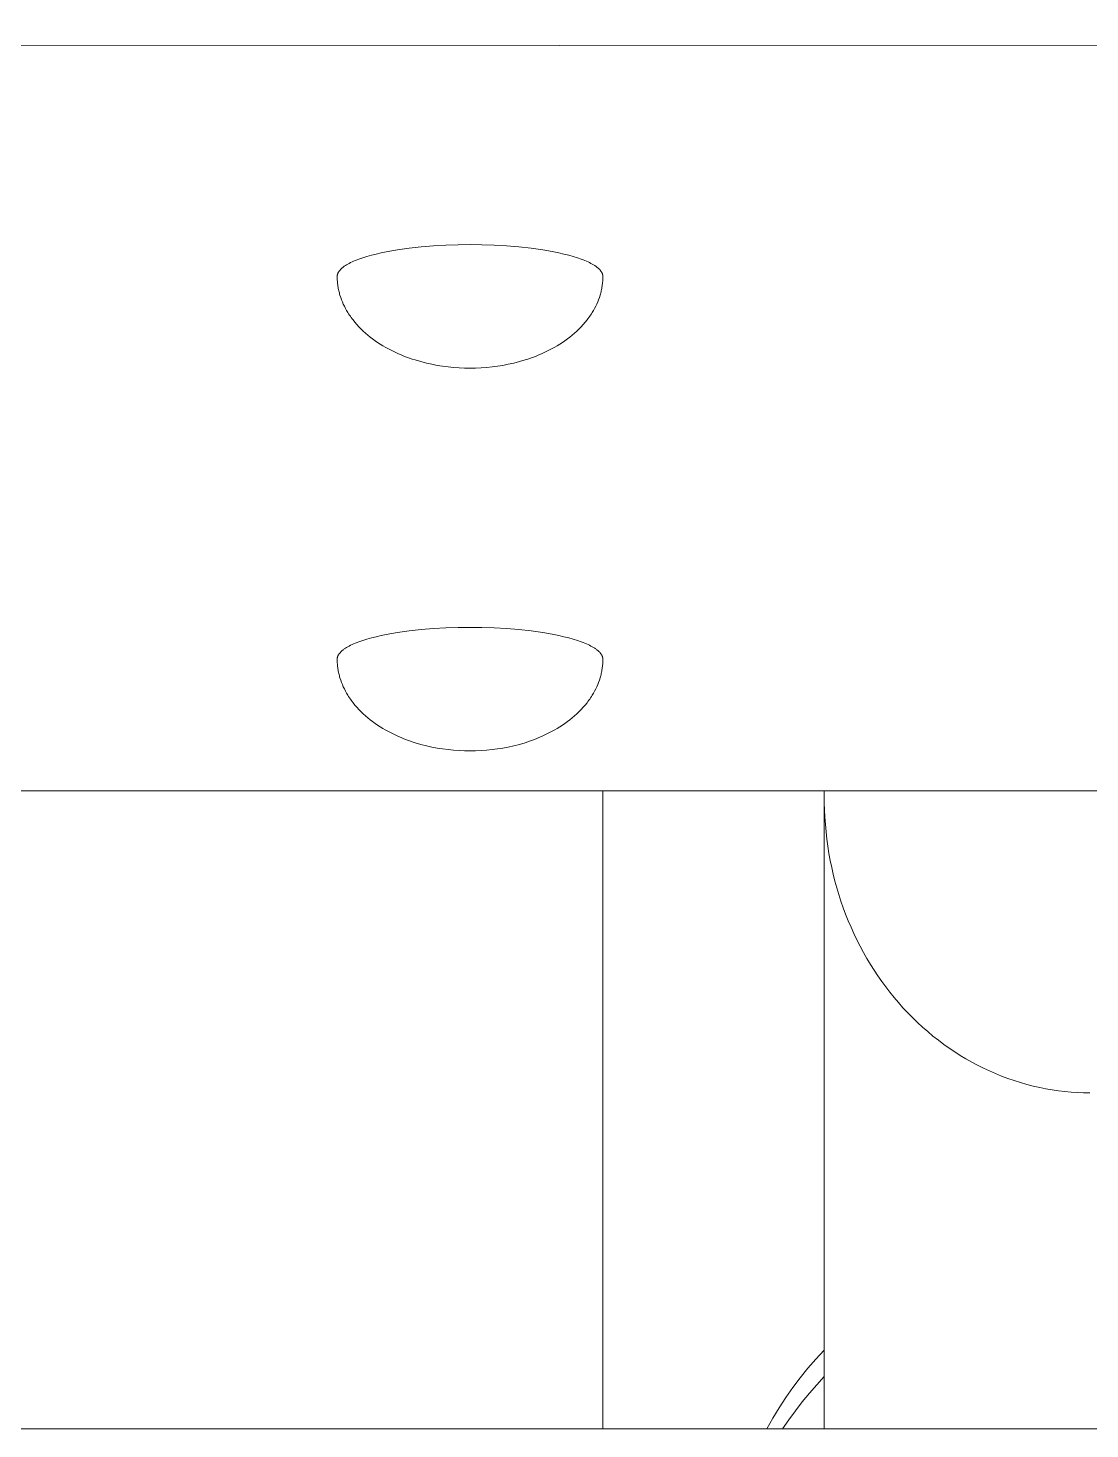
# Model space of a CAD drawing. Header units: inches. Extents: x -10 to 169, y -3 to 129.
# Drawn here: x 58.133 to 60.493, y 63.659 to 66.774 of the extents above; entities that cross this region are included whole.
import ezdxf

# ---------------------------------------------------------------- set-up
doc = ezdxf.new("R2010")
doc.units = ezdxf.units.IN
doc.layers.add('ZANO_R', color=7, linetype='Continuous', lineweight=0)

msp = doc.modelspace()

# ---------------------------------------------------------------- linework, layer by layer
at = {"layer": 'ZANO_R'}
for p, q in [((68.56432, 66.72913), (-2.30182, 66.77396)), ((58.88626, 66.26599), (58.87698, 66.26309)), ((58.89619, 66.26878), (58.88626, 66.26599)), ((58.90671, 66.27144), (58.89619, 66.26878)), ((58.91779, 66.27397), (58.90671, 66.27144)), ((58.92939, 66.27635), (58.91779, 66.27397)), ((58.94145, 66.27858), (58.92939, 66.27635)), ((58.95392, 66.28065), (58.94145, 66.27858)), ((58.97988, 66.28429), (58.95392, 66.28065)), ((59.00681, 66.28723), (58.97988, 66.28429)), ((59.03425, 66.28948), (59.00681, 66.28723)), ((59.06177, 66.29103), (59.03425, 66.28948)), ((59.08897, 66.29193), (59.06177, 66.29103)), ((59.1155, 66.29221), (59.08897, 66.29193)), ((59.14203, 66.29193), (59.1155, 66.29221)), ((59.16923, 66.29103), (59.14203, 66.29193)), ((59.19675, 66.28948), (59.16923, 66.29103)), ((59.22419, 66.28723), (59.19675, 66.28948)), ((59.25112, 66.28429), (59.22419, 66.28723)), ((59.27708, 66.28065), (59.25112, 66.28429)), ((59.28955, 66.27858), (59.27708, 66.28065)), ((59.30161, 66.27635), (59.28955, 66.27858)), ((59.31321, 66.27397), (59.30161, 66.27635)), ((59.32429, 66.27144), (59.31321, 66.27397)), ((59.33481, 66.26878), (59.32429, 66.27144)), ((59.34474, 66.26599), (59.33481, 66.26878)), ((59.35402, 66.26309), (59.34474, 66.26599)), ((58.82397, 66.23254), (58.8237, 66.23213)), ((58.82454, 66.23337), (58.82397, 66.23254)), ((58.82516, 66.23419), (58.82454, 66.23337)), ((58.82581, 66.23501), (58.82516, 66.23419)), ((58.82651, 66.23584), (58.82581, 66.23501)), ((58.82725, 66.23666), (58.82651, 66.23584)), ((58.82804, 66.23749), (58.82725, 66.23666)), ((58.82887, 66.23832), (58.82804, 66.23749)), ((58.82974, 66.23914), (58.82887, 66.23832)), ((58.83066, 66.23997), (58.82974, 66.23914)), ((58.83162, 66.2408), (58.83066, 66.23997)), ((58.83263, 66.24163), (58.83162, 66.2408)), ((58.83368, 66.24245), (58.83263, 66.24163)), ((58.83478, 66.24328), (58.83368, 66.24245)), ((58.83593, 66.2441), (58.83478, 66.24328)), ((58.83712, 66.24493), (58.83593, 66.2441)), ((58.83835, 66.24575), (58.83712, 66.24493)), ((58.84096, 66.24739), (58.83835, 66.24575)), ((58.84375, 66.24902), (58.84096, 66.24739)), ((58.84672, 66.25065), (58.84375, 66.24902)), ((58.84988, 66.25226), (58.84672, 66.25065)), ((58.85321, 66.25386), (58.84988, 66.25226)), ((58.85673, 66.25545), (58.85321, 66.25386)), ((58.86043, 66.25701), (58.85673, 66.25545)), ((58.86431, 66.25857), (58.86043, 66.25701)), ((58.86836, 66.2601), (58.86431, 66.25857)), ((58.87698, 66.26309), (58.86836, 66.2601)), ((59.36264, 66.2601), (59.35402, 66.26309)), ((59.3667, 66.25857), (59.36264, 66.2601)), ((59.37057, 66.25701), (59.3667, 66.25857)), ((59.37427, 66.25545), (59.37057, 66.25701)), ((59.37779, 66.25386), (59.37427, 66.25545)), ((59.38113, 66.25226), (59.37779, 66.25386)), ((59.38428, 66.25065), (59.38113, 66.25226)), ((59.38725, 66.24902), (59.38428, 66.25065)), ((59.39004, 66.24739), (59.38725, 66.24902)), ((59.39265, 66.24575), (59.39004, 66.24739)), ((59.39388, 66.24493), (59.39265, 66.24575)), ((59.39507, 66.2441), (59.39388, 66.24493)), ((59.39622, 66.24328), (59.39507, 66.2441)), ((59.39732, 66.24245), (59.39622, 66.24328)), ((59.39837, 66.24163), (59.39732, 66.24245)), ((59.39938, 66.2408), (59.39837, 66.24163)), ((59.40034, 66.23997), (59.39938, 66.2408)), ((59.40126, 66.23914), (59.40034, 66.23997)), ((59.40213, 66.23832), (59.40126, 66.23914)), ((59.40296, 66.23749), (59.40213, 66.23832)), ((59.40375, 66.23666), (59.40296, 66.23749)), ((59.40449, 66.23584), (59.40375, 66.23666)), ((59.40519, 66.23501), (59.40449, 66.23584)), ((59.40585, 66.23419), (59.40519, 66.23501)), ((59.40646, 66.23337), (59.40585, 66.23419)), ((59.40703, 66.23254), (59.40646, 66.23337)), ((59.4073, 66.23213), (59.40703, 66.23254)), ((58.82024, 66.22207), (58.82023, 66.22167)), ((58.82023, 66.22167), (58.82023, 66.22128)), ((58.82025, 66.21861), (58.82023, 66.22128)), ((58.82027, 66.22246), (58.82024, 66.22207)), ((58.82033, 66.21596), (58.82025, 66.21861)), ((58.8203, 66.22286), (58.82027, 66.22246)), ((58.82034, 66.22325), (58.8203, 66.22286)), ((58.82045, 66.21331), (58.82033, 66.21596)), ((58.82039, 66.22365), (58.82034, 66.22325)), ((58.82045, 66.22404), (58.82039, 66.22365)), ((58.82052, 66.22444), (58.82045, 66.22404)), ((58.82063, 66.21067), (58.82045, 66.21331)), ((58.8206, 66.22484), (58.82052, 66.22444)), ((58.82069, 66.22524), (58.8206, 66.22484)), ((58.82085, 66.20803), (58.82063, 66.21067)), ((58.82078, 66.22564), (58.82069, 66.22524)), ((58.82089, 66.22604), (58.82078, 66.22564)), ((58.82112, 66.20541), (58.82085, 66.20803)), ((58.82101, 66.22644), (58.82089, 66.22604)), ((58.82114, 66.22685), (58.82101, 66.22644)), ((58.82144, 66.2028), (58.82112, 66.20541)), ((58.82127, 66.22725), (58.82114, 66.22685)), ((58.82142, 66.22765), (58.82127, 66.22725)), ((58.82158, 66.22806), (58.82142, 66.22765)), ((58.82181, 66.20019), (58.82144, 66.2028)), ((58.82174, 66.22846), (58.82158, 66.22806)), ((58.82192, 66.22887), (58.82174, 66.22846)), ((58.82211, 66.22928), (58.82192, 66.22887)), ((58.8223, 66.22968), (58.82211, 66.22928)), ((58.82251, 66.23009), (58.8223, 66.22968)), ((58.82273, 66.2305), (58.82251, 66.23009)), ((58.82296, 66.23091), (58.82273, 66.2305)), ((58.82319, 66.23131), (58.82296, 66.23091)), ((58.82344, 66.23172), (58.82319, 66.23131)), ((58.8237, 66.23213), (58.82344, 66.23172)), ((59.40756, 66.23172), (59.4073, 66.23213)), ((59.40781, 66.23131), (59.40756, 66.23172)), ((59.40804, 66.23091), (59.40781, 66.23131)), ((59.40827, 66.2305), (59.40804, 66.23091)), ((59.40849, 66.23009), (59.40827, 66.2305)), ((59.4087, 66.22968), (59.40849, 66.23009)), ((59.40889, 66.22928), (59.4087, 66.22968)), ((59.40908, 66.22887), (59.40889, 66.22928)), ((59.40926, 66.22846), (59.40908, 66.22887)), ((59.40956, 66.2028), (59.40919, 66.20019)), ((59.40942, 66.22806), (59.40926, 66.22846)), ((59.40958, 66.22765), (59.40942, 66.22806)), ((59.40988, 66.20541), (59.40956, 66.2028)), ((59.40973, 66.22725), (59.40958, 66.22765)), ((59.40986, 66.22685), (59.40973, 66.22725)), ((59.40999, 66.22644), (59.40986, 66.22685)), ((59.41015, 66.20803), (59.40988, 66.20541)), ((59.41011, 66.22604), (59.40999, 66.22644)), ((59.41022, 66.22564), (59.41011, 66.22604)), ((59.41037, 66.21067), (59.41015, 66.20803)), ((59.41031, 66.22524), (59.41022, 66.22564)), ((59.4104, 66.22484), (59.41031, 66.22524)), ((59.41055, 66.21331), (59.41037, 66.21067)), ((59.41048, 66.22444), (59.4104, 66.22484)), ((59.41055, 66.22404), (59.41048, 66.22444)), ((59.41061, 66.22365), (59.41055, 66.22404)), ((59.41067, 66.21596), (59.41055, 66.21331)), ((59.41066, 66.22325), (59.41061, 66.22365)), ((59.4107, 66.22286), (59.41066, 66.22325)), ((59.41075, 66.21861), (59.41067, 66.21596)), ((59.41073, 66.22246), (59.4107, 66.22286)), ((59.41076, 66.22207), (59.41073, 66.22246)), ((59.41078, 66.22128), (59.41075, 66.21861)), ((59.41077, 66.22167), (59.41076, 66.22207)), ((59.41078, 66.22128), (59.41077, 66.22167)), ((58.82222, 66.1976), (58.82181, 66.20019)), ((58.82269, 66.19501), (58.82222, 66.1976)), ((58.8232, 66.19244), (58.82269, 66.19501)), ((58.82375, 66.18987), (58.8232, 66.19244)), ((58.82435, 66.18732), (58.82375, 66.18987)), ((58.825, 66.18478), (58.82435, 66.18732)), ((58.82569, 66.18225), (58.825, 66.18478)), ((58.82643, 66.17973), (58.82569, 66.18225)), ((58.82803, 66.17473), (58.82643, 66.17973)), ((58.82981, 66.16978), (58.82803, 66.17473)), ((59.40297, 66.17473), (59.40119, 66.16978)), ((59.40458, 66.17973), (59.40297, 66.17473)), ((59.40531, 66.18225), (59.40458, 66.17973)), ((59.406, 66.18478), (59.40531, 66.18225)), ((59.40665, 66.18732), (59.406, 66.18478)), ((59.40725, 66.18987), (59.40665, 66.18732)), ((59.4078, 66.19244), (59.40725, 66.18987)), ((59.40831, 66.19501), (59.4078, 66.19244)), ((59.40878, 66.1976), (59.40831, 66.19501)), ((59.40919, 66.20019), (59.40878, 66.1976)), ((58.83175, 66.16488), (58.82981, 66.16978)), ((58.83387, 66.16004), (58.83175, 66.16488)), ((58.83615, 66.15525), (58.83387, 66.16004)), ((58.83859, 66.15052), (58.83615, 66.15525)), ((58.84119, 66.14586), (58.83859, 66.15052)), ((58.84394, 66.14125), (58.84119, 66.14586)), ((58.84573, 66.13841), (58.84394, 66.14125)), ((59.38706, 66.14125), (59.38527, 66.13841)), ((59.38981, 66.14586), (59.38706, 66.14125)), ((59.39241, 66.15052), (59.38981, 66.14586)), ((59.39485, 66.15525), (59.39241, 66.15052)), ((59.39713, 66.16004), (59.39485, 66.15525)), ((59.39925, 66.16488), (59.39713, 66.16004)), ((59.40119, 66.16978), (59.39925, 66.16488)), ((58.84758, 66.13561), (58.84573, 66.13841)), ((58.84947, 66.13284), (58.84758, 66.13561)), ((58.85142, 66.1301), (58.84947, 66.13284)), ((58.85341, 66.1274), (58.85142, 66.1301)), ((58.85545, 66.12473), (58.85341, 66.1274)), ((58.85967, 66.1195), (58.85545, 66.12473)), ((58.86407, 66.11441), (58.85967, 66.1195)), ((58.86864, 66.10945), (58.86407, 66.11441)), ((58.87336, 66.10463), (58.86864, 66.10945)), ((59.36237, 66.10945), (59.35764, 66.10463)), ((59.36693, 66.11441), (59.36237, 66.10945)), ((59.37133, 66.1195), (59.36693, 66.11441)), ((59.37555, 66.12473), (59.37133, 66.1195)), ((59.37759, 66.1274), (59.37555, 66.12473)), ((59.37959, 66.1301), (59.37759, 66.1274)), ((59.38153, 66.13284), (59.37959, 66.1301)), ((59.38343, 66.13561), (59.38153, 66.13284)), ((59.38527, 66.13841), (59.38343, 66.13561)), ((58.87824, 66.09995), (58.87336, 66.10463)), ((58.88326, 66.09541), (58.87824, 66.09995)), ((58.88841, 66.09101), (58.88326, 66.09541)), ((58.89368, 66.08675), (58.88841, 66.09101)), ((58.89908, 66.08263), (58.89368, 66.08675)), ((58.90458, 66.07864), (58.89908, 66.08263)), ((58.91017, 66.0748), (58.90458, 66.07864)), ((59.32642, 66.07864), (59.32083, 66.0748)), ((59.33192, 66.08263), (59.32642, 66.07864)), ((59.33732, 66.08675), (59.33192, 66.08263)), ((59.34259, 66.09101), (59.33732, 66.08675)), ((59.34774, 66.09541), (59.34259, 66.09101)), ((59.35276, 66.09995), (59.34774, 66.09541)), ((59.35764, 66.10463), (59.35276, 66.09995)), ((58.91586, 66.0711), (58.91017, 66.0748)), ((58.92163, 66.06754), (58.91586, 66.0711)), ((58.92724, 66.06426), (58.92163, 66.06754)), ((58.93293, 66.06109), (58.92724, 66.06426)), ((58.93869, 66.05804), (58.93293, 66.06109)), ((58.94452, 66.0551), (58.93869, 66.05804)), ((58.95042, 66.05228), (58.94452, 66.0551)), ((58.95638, 66.04958), (58.95042, 66.05228)), ((58.9624, 66.04699), (58.95638, 66.04958)), ((58.96847, 66.04452), (58.9624, 66.04699)), ((59.2686, 66.04699), (59.26253, 66.04452)), ((59.27462, 66.04958), (59.2686, 66.04699)), ((59.28058, 66.05228), (59.27462, 66.04958)), ((59.28648, 66.0551), (59.28058, 66.05228)), ((59.29231, 66.05804), (59.28648, 66.0551)), ((59.29807, 66.06109), (59.29231, 66.05804)), ((59.30376, 66.06426), (59.29807, 66.06109)), ((59.30937, 66.06754), (59.30376, 66.06426)), ((59.31514, 66.0711), (59.30937, 66.06754)), ((59.32083, 66.0748), (59.31514, 66.0711)), ((58.97459, 66.04216), (58.96847, 66.04452)), ((58.98076, 66.03991), (58.97459, 66.04216)), ((58.98696, 66.03778), (58.98076, 66.03991)), ((58.99321, 66.03576), (58.98696, 66.03778)), ((59.00578, 66.03205), (58.99321, 66.03576)), ((59.01845, 66.02878), (59.00578, 66.03205)), ((59.03038, 66.02612), (59.01845, 66.02878)), ((59.0424, 66.02382), (59.03038, 66.02612)), ((59.05449, 66.02186), (59.0424, 66.02382)), ((59.06664, 66.02026), (59.05449, 66.02186)), ((59.07883, 66.01902), (59.06664, 66.02026)), ((59.09105, 66.01814), (59.07883, 66.01902)), ((59.10328, 66.01762), (59.09105, 66.01814)), ((59.1155, 66.01745), (59.10328, 66.01762)), ((59.12772, 66.01762), (59.1155, 66.01745)), ((59.13995, 66.01814), (59.12772, 66.01762)), ((59.15217, 66.01902), (59.13995, 66.01814)), ((59.16436, 66.02026), (59.15217, 66.01902)), ((59.17651, 66.02186), (59.16436, 66.02026)), ((59.1886, 66.02382), (59.17651, 66.02186)), ((59.20062, 66.02612), (59.1886, 66.02382)), ((59.21255, 66.02878), (59.20062, 66.02612)), ((59.22522, 66.03205), (59.21255, 66.02878)), ((59.2378, 66.03576), (59.22522, 66.03205)), ((59.24404, 66.03778), (59.2378, 66.03576)), ((59.25024, 66.03991), (59.24404, 66.03778)), ((59.25641, 66.04216), (59.25024, 66.03991)), ((59.26253, 66.04452), (59.25641, 66.04216)), ((58.91779, 65.42295), (58.90671, 65.42043)), ((58.92939, 65.42534), (58.91779, 65.42295)), ((58.94145, 65.42757), (58.92939, 65.42534)), ((58.95392, 65.42964), (58.94145, 65.42757)), ((58.97988, 65.43328), (58.95392, 65.42964)), ((59.00681, 65.43622), (58.97988, 65.43328)), ((59.03425, 65.43846), (59.00681, 65.43622)), ((59.06177, 65.44002), (59.03425, 65.43846)), ((59.08897, 65.44091), (59.06177, 65.44002)), ((59.1155, 65.4412), (59.08897, 65.44091)), ((59.14203, 65.44091), (59.1155, 65.4412)), ((59.16923, 65.44002), (59.14203, 65.44091)), ((59.19675, 65.43846), (59.16923, 65.44002)), ((59.22419, 65.43622), (59.19675, 65.43846)), ((59.25112, 65.43328), (59.22419, 65.43622)), ((59.27708, 65.42964), (59.25112, 65.43328)), ((59.28955, 65.42757), (59.27708, 65.42964)), ((59.30161, 65.42534), (59.28955, 65.42757)), ((59.31321, 65.42295), (59.30161, 65.42534)), ((59.32429, 65.42043), (59.31321, 65.42295)), ((58.83368, 65.39144), (58.83263, 65.39061)), ((58.83478, 65.39227), (58.83368, 65.39144)), ((58.83593, 65.39309), (58.83478, 65.39227)), ((58.83712, 65.39392), (58.83593, 65.39309)), ((58.83835, 65.39474), (58.83712, 65.39392)), ((58.84096, 65.39638), (58.83835, 65.39474)), ((58.84375, 65.39801), (58.84096, 65.39638)), ((58.84672, 65.39964), (58.84375, 65.39801)), ((58.84988, 65.40125), (58.84672, 65.39964)), ((58.85321, 65.40285), (58.84988, 65.40125)), ((58.85673, 65.40443), (58.85321, 65.40285)), ((58.86043, 65.406), (58.85673, 65.40443)), ((58.86431, 65.40755), (58.86043, 65.406)), ((58.86836, 65.40908), (58.86431, 65.40755)), ((58.87698, 65.41208), (58.86836, 65.40908)), ((58.88626, 65.41498), (58.87698, 65.41208)), ((58.89619, 65.41776), (58.88626, 65.41498)), ((58.90671, 65.42043), (58.89619, 65.41776)), ((59.33481, 65.41776), (59.32429, 65.42043)), ((59.34474, 65.41498), (59.33481, 65.41776)), ((59.35402, 65.41208), (59.34474, 65.41498)), ((59.36264, 65.40908), (59.35402, 65.41208)), ((59.3667, 65.40755), (59.36264, 65.40908)), ((59.37057, 65.406), (59.3667, 65.40755)), ((59.37427, 65.40443), (59.37057, 65.406)), ((59.37779, 65.40285), (59.37427, 65.40443)), ((59.38113, 65.40125), (59.37779, 65.40285)), ((59.38428, 65.39964), (59.38113, 65.40125)), ((59.38725, 65.39801), (59.38428, 65.39964)), ((59.39004, 65.39638), (59.38725, 65.39801)), ((59.39265, 65.39474), (59.39004, 65.39638)), ((59.39388, 65.39392), (59.39265, 65.39474)), ((59.39507, 65.39309), (59.39388, 65.39392)), ((59.39622, 65.39227), (59.39507, 65.39309)), ((59.39732, 65.39144), (59.39622, 65.39227)), ((59.39837, 65.39061), (59.39732, 65.39144)), ((58.82024, 65.37105), (58.82023, 65.37066)), ((58.82023, 65.37066), (58.82023, 65.37027)), ((58.82025, 65.3676), (58.82023, 65.37027)), ((58.82027, 65.37145), (58.82024, 65.37105)), ((58.82033, 65.36494), (58.82025, 65.3676)), ((58.8203, 65.37184), (58.82027, 65.37145)), ((58.82034, 65.37224), (58.8203, 65.37184)), ((58.82045, 65.36229), (58.82033, 65.36494)), ((58.82039, 65.37264), (58.82034, 65.37224)), ((58.82045, 65.37303), (58.82039, 65.37264)), ((58.82052, 65.37343), (58.82045, 65.37303)), ((58.82063, 65.35965), (58.82045, 65.36229)), ((58.8206, 65.37383), (58.82052, 65.37343)), ((58.82069, 65.37423), (58.8206, 65.37383)), ((58.82078, 65.37463), (58.82069, 65.37423)), ((58.82089, 65.37503), (58.82078, 65.37463)), ((58.82101, 65.37543), (58.82089, 65.37503)), ((58.82114, 65.37584), (58.82101, 65.37543)), ((58.82127, 65.37624), (58.82114, 65.37584)), ((58.82142, 65.37664), (58.82127, 65.37624)), ((58.82158, 65.37705), (58.82142, 65.37664)), ((58.82174, 65.37745), (58.82158, 65.37705)), ((58.82192, 65.37786), (58.82174, 65.37745)), ((58.82211, 65.37826), (58.82192, 65.37786)), ((58.8223, 65.37867), (58.82211, 65.37826)), ((58.82251, 65.37908), (58.8223, 65.37867)), ((58.82273, 65.37949), (58.82251, 65.37908)), ((58.82296, 65.37989), (58.82273, 65.37949)), ((58.82319, 65.3803), (58.82296, 65.37989)), ((58.82344, 65.38071), (58.82319, 65.3803)), ((58.8237, 65.38112), (58.82344, 65.38071)), ((58.82397, 65.38153), (58.8237, 65.38112)), ((58.82454, 65.38235), (58.82397, 65.38153)), ((58.82516, 65.38318), (58.82454, 65.38235)), ((58.82581, 65.384), (58.82516, 65.38318)), ((58.82651, 65.38482), (58.82581, 65.384)), ((58.82725, 65.38565), (58.82651, 65.38482)), ((58.82804, 65.38648), (58.82725, 65.38565)), ((58.82887, 65.3873), (58.82804, 65.38648)), ((58.82974, 65.38813), (58.82887, 65.3873)), ((58.83066, 65.38896), (58.82974, 65.38813)), ((58.83162, 65.38979), (58.83066, 65.38896)), ((58.83263, 65.39061), (58.83162, 65.38979)), ((59.39938, 65.38979), (59.39837, 65.39061)), ((59.40034, 65.38896), (59.39938, 65.38979)), ((59.40126, 65.38813), (59.40034, 65.38896)), ((59.40213, 65.3873), (59.40126, 65.38813)), ((59.40296, 65.38648), (59.40213, 65.3873)), ((59.40375, 65.38565), (59.40296, 65.38648)), ((59.40449, 65.38482), (59.40375, 65.38565)), ((59.40519, 65.384), (59.40449, 65.38482)), ((59.40585, 65.38318), (59.40519, 65.384)), ((59.40646, 65.38235), (59.40585, 65.38318)), ((59.40703, 65.38153), (59.40646, 65.38235)), ((59.4073, 65.38112), (59.40703, 65.38153)), ((59.40756, 65.38071), (59.4073, 65.38112)), ((59.40781, 65.3803), (59.40756, 65.38071)), ((59.40804, 65.37989), (59.40781, 65.3803)), ((59.40827, 65.37949), (59.40804, 65.37989)), ((59.40849, 65.37908), (59.40827, 65.37949)), ((59.4087, 65.37867), (59.40849, 65.37908)), ((59.40889, 65.37826), (59.4087, 65.37867)), ((59.40908, 65.37786), (59.40889, 65.37826)), ((59.40926, 65.37745), (59.40908, 65.37786)), ((59.40942, 65.37705), (59.40926, 65.37745)), ((59.40958, 65.37664), (59.40942, 65.37705)), ((59.40973, 65.37624), (59.40958, 65.37664)), ((59.40986, 65.37584), (59.40973, 65.37624)), ((59.40999, 65.37543), (59.40986, 65.37584)), ((59.41011, 65.37503), (59.40999, 65.37543)), ((59.41022, 65.37463), (59.41011, 65.37503)), ((59.41031, 65.37423), (59.41022, 65.37463)), ((59.4104, 65.37383), (59.41031, 65.37423)), ((59.41055, 65.36229), (59.41037, 65.35965)), ((59.41048, 65.37343), (59.4104, 65.37383)), ((59.41055, 65.37303), (59.41048, 65.37343)), ((59.41061, 65.37264), (59.41055, 65.37303)), ((59.41067, 65.36494), (59.41055, 65.36229)), ((59.41066, 65.37224), (59.41061, 65.37264)), ((59.4107, 65.37184), (59.41066, 65.37224)), ((59.41075, 65.3676), (59.41067, 65.36494)), ((59.41073, 65.37145), (59.4107, 65.37184)), ((59.41076, 65.37105), (59.41073, 65.37145)), ((59.41078, 65.37027), (59.41075, 65.3676)), ((59.41077, 65.37066), (59.41076, 65.37105)), ((59.41078, 65.37027), (59.41077, 65.37066)), ((58.82085, 65.35702), (58.82063, 65.35965)), ((58.82112, 65.3544), (58.82085, 65.35702)), ((58.82144, 65.35178), (58.82112, 65.3544)), ((58.82181, 65.34918), (58.82144, 65.35178)), ((58.82222, 65.34658), (58.82181, 65.34918)), ((58.82269, 65.344), (58.82222, 65.34658)), ((58.8232, 65.34143), (58.82269, 65.344)), ((58.82375, 65.33886), (58.8232, 65.34143)), ((58.82435, 65.33631), (58.82375, 65.33886)), ((58.825, 65.33377), (58.82435, 65.33631)), ((58.82569, 65.33124), (58.825, 65.33377)), ((58.82643, 65.32872), (58.82569, 65.33124)), ((59.40531, 65.33124), (59.40458, 65.32872)), ((59.406, 65.33377), (59.40531, 65.33124)), ((59.40665, 65.33631), (59.406, 65.33377)), ((59.40725, 65.33886), (59.40665, 65.33631)), ((59.4078, 65.34143), (59.40725, 65.33886)), ((59.40831, 65.344), (59.4078, 65.34143)), ((59.40878, 65.34658), (59.40831, 65.344)), ((59.40919, 65.34918), (59.40878, 65.34658)), ((59.40956, 65.35178), (59.40919, 65.34918)), ((59.40988, 65.3544), (59.40956, 65.35178)), ((59.41015, 65.35702), (59.40988, 65.3544)), ((59.41037, 65.35965), (59.41015, 65.35702)), ((58.82803, 65.32372), (58.82643, 65.32872)), ((58.82981, 65.31877), (58.82803, 65.32372)), ((58.83175, 65.31387), (58.82981, 65.31877)), ((58.83387, 65.30903), (58.83175, 65.31387)), ((58.83615, 65.30424), (58.83387, 65.30903)), ((58.83859, 65.29951), (58.83615, 65.30424)), ((58.84119, 65.29484), (58.83859, 65.29951)), ((59.39241, 65.29951), (59.38981, 65.29484)), ((59.39485, 65.30424), (59.39241, 65.29951)), ((59.39713, 65.30903), (59.39485, 65.30424)), ((59.39925, 65.31387), (59.39713, 65.30903)), ((59.40119, 65.31877), (59.39925, 65.31387)), ((59.40297, 65.32372), (59.40119, 65.31877)), ((59.40458, 65.32872), (59.40297, 65.32372)), ((58.84394, 65.29024), (58.84119, 65.29484)), ((58.84573, 65.2874), (58.84394, 65.29024)), ((58.84758, 65.2846), (58.84573, 65.2874)), ((58.84947, 65.28183), (58.84758, 65.2846)), ((58.85142, 65.27909), (58.84947, 65.28183)), ((58.85341, 65.27639), (58.85142, 65.27909)), ((58.85545, 65.27372), (58.85341, 65.27639)), ((58.85967, 65.26849), (58.85545, 65.27372)), ((58.86407, 65.26339), (58.85967, 65.26849)), ((59.37133, 65.26849), (59.36693, 65.26339)), ((59.37555, 65.27372), (59.37133, 65.26849)), ((59.37759, 65.27639), (59.37555, 65.27372)), ((59.37959, 65.27909), (59.37759, 65.27639)), ((59.38153, 65.28183), (59.37959, 65.27909)), ((59.38343, 65.2846), (59.38153, 65.28183)), ((59.38527, 65.2874), (59.38343, 65.2846)), ((59.38706, 65.29024), (59.38527, 65.2874)), ((59.38981, 65.29484), (59.38706, 65.29024)), ((58.86864, 65.25844), (58.86407, 65.26339)), ((58.87336, 65.25362), (58.86864, 65.25844)), ((58.87824, 65.24894), (58.87336, 65.25362)), ((58.88326, 65.2444), (58.87824, 65.24894)), ((58.88841, 65.24), (58.88326, 65.2444)), ((58.89368, 65.23574), (58.88841, 65.24)), ((58.89908, 65.23161), (58.89368, 65.23574)), ((59.33732, 65.23574), (59.33192, 65.23161)), ((59.34259, 65.24), (59.33732, 65.23574)), ((59.34774, 65.2444), (59.34259, 65.24)), ((59.35276, 65.24894), (59.34774, 65.2444)), ((59.35764, 65.25362), (59.35276, 65.24894)), ((59.36237, 65.25844), (59.35764, 65.25362)), ((59.36693, 65.26339), (59.36237, 65.25844)), ((58.90458, 65.22763), (58.89908, 65.23161)), ((58.91017, 65.22379), (58.90458, 65.22763)), ((58.91586, 65.22009), (58.91017, 65.22379)), ((58.92163, 65.21653), (58.91586, 65.22009)), ((58.92724, 65.21324), (58.92163, 65.21653)), ((58.93293, 65.21007), (58.92724, 65.21324)), ((58.93869, 65.20702), (58.93293, 65.21007)), ((58.94452, 65.20409), (58.93869, 65.20702)), ((59.29231, 65.20702), (59.28648, 65.20409)), ((59.29807, 65.21007), (59.29231, 65.20702)), ((59.30376, 65.21324), (59.29807, 65.21007)), ((59.30937, 65.21653), (59.30376, 65.21324)), ((59.31514, 65.22009), (59.30937, 65.21653)), ((59.32083, 65.22379), (59.31514, 65.22009)), ((59.32642, 65.22763), (59.32083, 65.22379)), ((59.33192, 65.23161), (59.32642, 65.22763)), ((58.95042, 65.20127), (58.94452, 65.20409)), ((58.95638, 65.19857), (58.95042, 65.20127)), ((58.9624, 65.19598), (58.95638, 65.19857)), ((58.96847, 65.19351), (58.9624, 65.19598)), ((58.97459, 65.19115), (58.96847, 65.19351)), ((58.98076, 65.1889), (58.97459, 65.19115)), ((58.98696, 65.18677), (58.98076, 65.1889)), ((58.99321, 65.18475), (58.98696, 65.18677)), ((59.00578, 65.18104), (58.99321, 65.18475)), ((59.01845, 65.17777), (59.00578, 65.18104)), ((59.03038, 65.17511), (59.01845, 65.17777)), ((59.0424, 65.1728), (59.03038, 65.17511)), ((59.20062, 65.17511), (59.1886, 65.1728)), ((59.21255, 65.17777), (59.20062, 65.17511)), ((59.22522, 65.18104), (59.21255, 65.17777)), ((59.2378, 65.18475), (59.22522, 65.18104)), ((59.24404, 65.18677), (59.2378, 65.18475)), ((59.25024, 65.1889), (59.24404, 65.18677)), ((59.25641, 65.19115), (59.25024, 65.1889)), ((59.26253, 65.19351), (59.25641, 65.19115)), ((59.2686, 65.19598), (59.26253, 65.19351)), ((59.27462, 65.19857), (59.2686, 65.19598)), ((59.28058, 65.20127), (59.27462, 65.19857)), ((59.28648, 65.20409), (59.28058, 65.20127)), ((59.05449, 65.17085), (59.0424, 65.1728)), ((59.06664, 65.16925), (59.05449, 65.17085)), ((59.07883, 65.16801), (59.06664, 65.16925)), ((59.09105, 65.16713), (59.07883, 65.16801)), ((59.10328, 65.16661), (59.09105, 65.16713)), ((59.1155, 65.16644), (59.10328, 65.16661)), ((59.12772, 65.16661), (59.1155, 65.16644)), ((59.13995, 65.16713), (59.12772, 65.16661)), ((59.15217, 65.16801), (59.13995, 65.16713)), ((59.16436, 65.16925), (59.15217, 65.16801)), ((59.17651, 65.17085), (59.16436, 65.16925)), ((59.1886, 65.1728), (59.17651, 65.17085)), ((68.17062, 65.07802), (-1.90812, 65.07802)), ((59.41078, 63.65861), (59.41078, 65.07802)), ((59.90289, 64.91277), (59.90289, 65.07802)), ((59.90296, 65.05109), (59.90337, 65.03491)), ((59.90296, 63.65861), (59.90296, 65.05109)), ((59.90337, 65.03491), (59.90413, 65.01875)), ((59.90413, 65.01875), (59.90526, 65.0026)), ((59.90526, 65.0026), (59.90674, 64.98648)), ((59.90674, 64.98648), (59.90858, 64.9704)), ((59.90858, 64.9704), (59.91078, 64.95436)), ((59.91078, 64.95436), (59.91333, 64.93838)), ((59.91333, 64.93838), (59.91625, 64.92246)), ((59.90288, 64.86716), (59.90288, 64.89757)), ((59.91625, 64.92246), (59.91938, 64.90726)), ((59.91938, 64.90726), (59.92283, 64.89214)), ((59.90296, 64.86716), (59.90296, 64.8686)), ((59.92283, 64.89214), (59.92662, 64.87709)), ((59.92662, 64.87709), (59.93073, 64.86213)), ((59.93073, 64.86213), (59.93517, 64.84726)), ((59.90288, 64.83682), (59.90288, 64.85196)), ((59.93517, 64.84726), (59.93993, 64.8325)), ((59.93993, 64.8325), (59.94502, 64.81784)), ((59.90288, 64.79178), (59.90288, 64.80673)), ((59.94502, 64.81784), (59.95043, 64.8033)), ((59.95043, 64.8033), (59.95621, 64.78879)), ((59.95621, 64.78879), (59.96231, 64.77441)), ((59.96231, 64.77441), (59.96874, 64.76018)), ((59.90288, 64.74733), (59.90288, 64.76209)), ((59.96874, 64.76018), (59.97549, 64.74609)), ((59.97549, 64.74609), (59.98256, 64.73217)), ((59.90288, 64.70347), (59.90288, 64.73265)), ((59.98256, 64.73217), (59.98996, 64.71841)), ((59.98996, 64.71841), (59.99767, 64.70483)), ((59.99767, 64.70483), (60.0057, 64.69143)), ((60.0057, 64.69143), (60.01372, 64.67873)), ((60.01372, 64.67873), (60.02203, 64.66621)), ((59.90288, 64.66021), (59.90288, 64.67456)), ((59.90288, 64.63169), (59.90288, 64.64592)), ((60.02203, 64.66621), (60.03063, 64.65389)), ((60.03063, 64.65389), (60.03951, 64.64177)), ((59.90288, 64.60345), (59.90288, 64.61754)), ((59.90296, 64.61499), (59.90296, 64.61754)), ((60.03951, 64.64177), (60.04867, 64.62986)), ((60.04867, 64.62986), (60.0581, 64.61817)), ((60.0581, 64.61817), (60.06782, 64.6067)), ((60.06782, 64.6067), (60.0778, 64.59548)), ((60.0778, 64.59548), (60.08825, 64.58429)), ((60.08825, 64.58429), (60.09897, 64.57336)), ((59.90288, 64.54776), (59.90288, 64.57547)), ((60.09897, 64.57336), (60.10996, 64.56271)), ((60.10996, 64.56271), (60.12121, 64.55233)), ((60.12121, 64.55233), (60.13272, 64.54224)), ((59.90288, 64.52033), (59.90288, 64.53401)), ((60.13272, 64.54224), (60.14448, 64.53245)), ((60.14448, 64.53245), (60.15649, 64.52296)), ((60.15649, 64.52296), (60.16875, 64.51379)), ((59.90288, 64.49316), (59.90288, 64.50671)), ((60.16875, 64.51379), (60.1807, 64.50531)), ((60.1807, 64.50531), (60.19287, 64.49712)), ((60.19287, 64.49712), (60.20524, 64.48925)), ((60.20524, 64.48925), (60.2178, 64.4817)), ((59.90288, 64.45293), (59.90288, 64.47968)), ((59.90296, 64.45293), (59.90296, 64.46259)), ((60.2178, 64.4817), (60.23056, 64.47447)), ((60.23056, 64.47447), (60.24349, 64.46757)), ((60.24349, 64.46757), (60.2566, 64.461)), ((60.2566, 64.461), (60.26988, 64.45479)), ((60.26988, 64.45479), (60.28342, 64.44887)), ((60.28342, 64.44887), (60.29711, 64.44333)), ((60.29711, 64.44333), (60.31095, 64.43814)), ((60.31095, 64.43814), (60.32492, 64.43333)), ((60.32492, 64.43333), (60.33901, 64.4289)), ((60.33901, 64.4289), (60.35322, 64.42485)), ((59.90288, 64.38702), (59.90288, 64.41324)), ((59.90296, 64.4001), (59.90296, 64.40116)), ((60.35322, 64.42485), (60.36753, 64.42119)), ((60.36753, 64.42119), (60.38194, 64.41792)), ((60.38194, 64.41792), (60.39571, 64.41518)), ((60.39571, 64.41518), (60.40955, 64.4128)), ((60.40955, 64.4128), (60.42345, 64.41078)), ((60.42345, 64.41078), (60.43739, 64.40912)), ((60.43739, 64.40912), (60.45137, 64.40783)), ((60.45137, 64.40783), (60.46538, 64.40691)), ((60.46538, 64.40691), (60.47941, 64.40636)), ((60.47941, 64.40636), (60.49345, 64.40617)), ((59.90288, 64.3227), (59.90288, 64.34822)), ((59.90296, 64.33542), (59.90296, 64.33954)), ((59.90296, 64.33924), (59.90296, 64.21576)), ((59.90296, 64.3227), (59.90296, 64.31005)), ((59.90288, 64.26018), (59.90288, 64.28497)), ((59.90296, 64.27254), (59.90296, 64.27774)), ((59.90296, 64.26018), (59.90296, 64.24789)), ((59.90288, 64.19946), (59.90288, 64.22353)), ((59.90296, 64.21146), (59.90296, 64.21576)), ((59.90296, 64.21554), (59.90296, 64.09127)), ((59.90296, 64.19946), (59.90296, 64.18754)), ((59.90288, 64.14057), (59.90288, 64.16391)), ((59.90296, 64.15221), (59.90296, 64.1536)), ((59.90296, 64.12902), (59.90296, 64.11754)), ((59.90288, 64.08354), (59.90288, 64.09479)), ((59.90296, 64.08676), (59.90296, 63.96612)), ((59.90296, 64.07235), (59.90296, 64.06124)), ((59.90288, 64.01755), (59.90288, 64.03925)), ((59.90296, 64.02836), (59.90296, 64.02878)), ((59.90296, 64.00682), (59.90296, 63.99616)), ((59.90288, 63.95429), (59.90288, 63.97508)), ((59.90296, 63.96463), (59.90296, 63.9033)), ((59.90296, 63.94401), (59.90296, 63.93381)), ((59.90288, 63.89378), (59.90288, 63.90367)), ((59.90296, 63.89378), (59.90296, 63.9033)), ((59.90296, 63.90302), (59.90296, 63.84182)), ((59.90296, 63.88396), (59.90296, 63.87422)), ((59.88441, 63.81419), (59.90287, 63.83419)), ((59.90287, 63.8174), (59.90287, 63.84546)), ((59.90296, 63.83426), (59.90296, 63.78017)), ((59.86662, 63.79359), (59.88441, 63.81419)), ((59.90296, 63.8174), (59.90296, 63.80821)), ((59.83315, 63.75066), (59.84953, 63.7724)), ((59.84953, 63.7724), (59.86662, 63.79359)), ((59.886, 63.75691), (59.90287, 63.77513)), ((59.90287, 63.7634), (59.90287, 63.79005)), ((59.90296, 63.7752), (59.90296, 63.71837)), ((59.81751, 63.72839), (59.83315, 63.75066)), ((59.86969, 63.73819), (59.886, 63.75691)), ((59.90296, 63.75467), (59.90296, 63.74602)), ((59.80262, 63.7056), (59.81751, 63.72839)), ((59.83882, 63.6993), (59.85396, 63.71898)), ((59.85396, 63.71898), (59.86969, 63.73819)), ((59.90287, 63.71233), (59.90287, 63.7206)), ((59.90296, 63.71233), (59.90296, 63.71388)), ((59.90296, 63.71361), (59.90296, 63.65861)), ((59.77516, 63.65861), (59.7885, 63.68233)), ((59.7885, 63.68233), (59.80262, 63.7056)), ((59.81037, 63.65861), (59.82429, 63.67917)), ((59.82429, 63.67917), (59.83882, 63.6993)), ((59.90296, 63.696), (59.90296, 63.68796)), ((59.90296, 63.68), (59.90296, 63.65861)), ((-1.90812, 63.65861), (68.17062, 63.65861)), ((59.90287, 63.65861), (59.90287, 63.67211))]:
    msp.add_line(p, q, dxfattribs=at)

doc.saveas('drawing.dxf')
